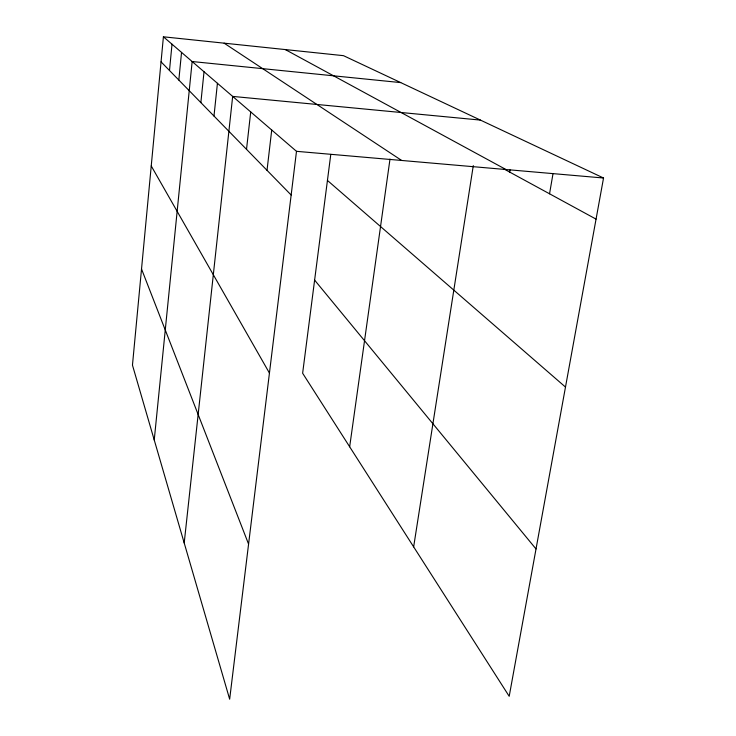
<?xml version="1.0" encoding="UTF-8"?>
<svg xmlns="http://www.w3.org/2000/svg" width="736" height="736" viewBox="0 0 736 736"><rect width="100%" height="100%" fill="white"/><g stroke="black" fill="none" stroke-linecap="round" stroke-linejoin="round"><path stroke-width="1.1" d="M163.41 36.8L132.462 365.148L229.66 699.2L296.488 151.322L163.41 36.8L343.491 55.669L603.538 178.011L509.202 696.302L302.634 373.235L330.786 154.404M169.492 70.5L172.012 44.206M178.83 80.058L181.544 52.403M154.238 440.008L192.151 61.53L400.724 82.598M200.864 102.608L204.028 71.751M213.983 116.04L217.433 83.288M184.202 542.975L232.668 96.407L480.415 120.088M246.514 149.334L250.718 111.936M267.021 170.32L271.722 130.014M349.664 446.798L389.997 159.068M413.65 546.866L473.294 165.609M509.717 172.104L510.076 169.887M549.544 193.798L553.021 173.622M296.488 151.322L603.538 178.011M285.32 49.579L505.991 169.528M503.801 168.884L596.059 219.126M224.112 43.157L401.663 160.457M327.437 180.44L565.487 387.072M161.055 61.861L291.152 195.022M314.622 280.112L536.02 548.964M151.239 165.95L269.44 373.078M141.524 268.99L248.575 544.097"/></g></svg>
